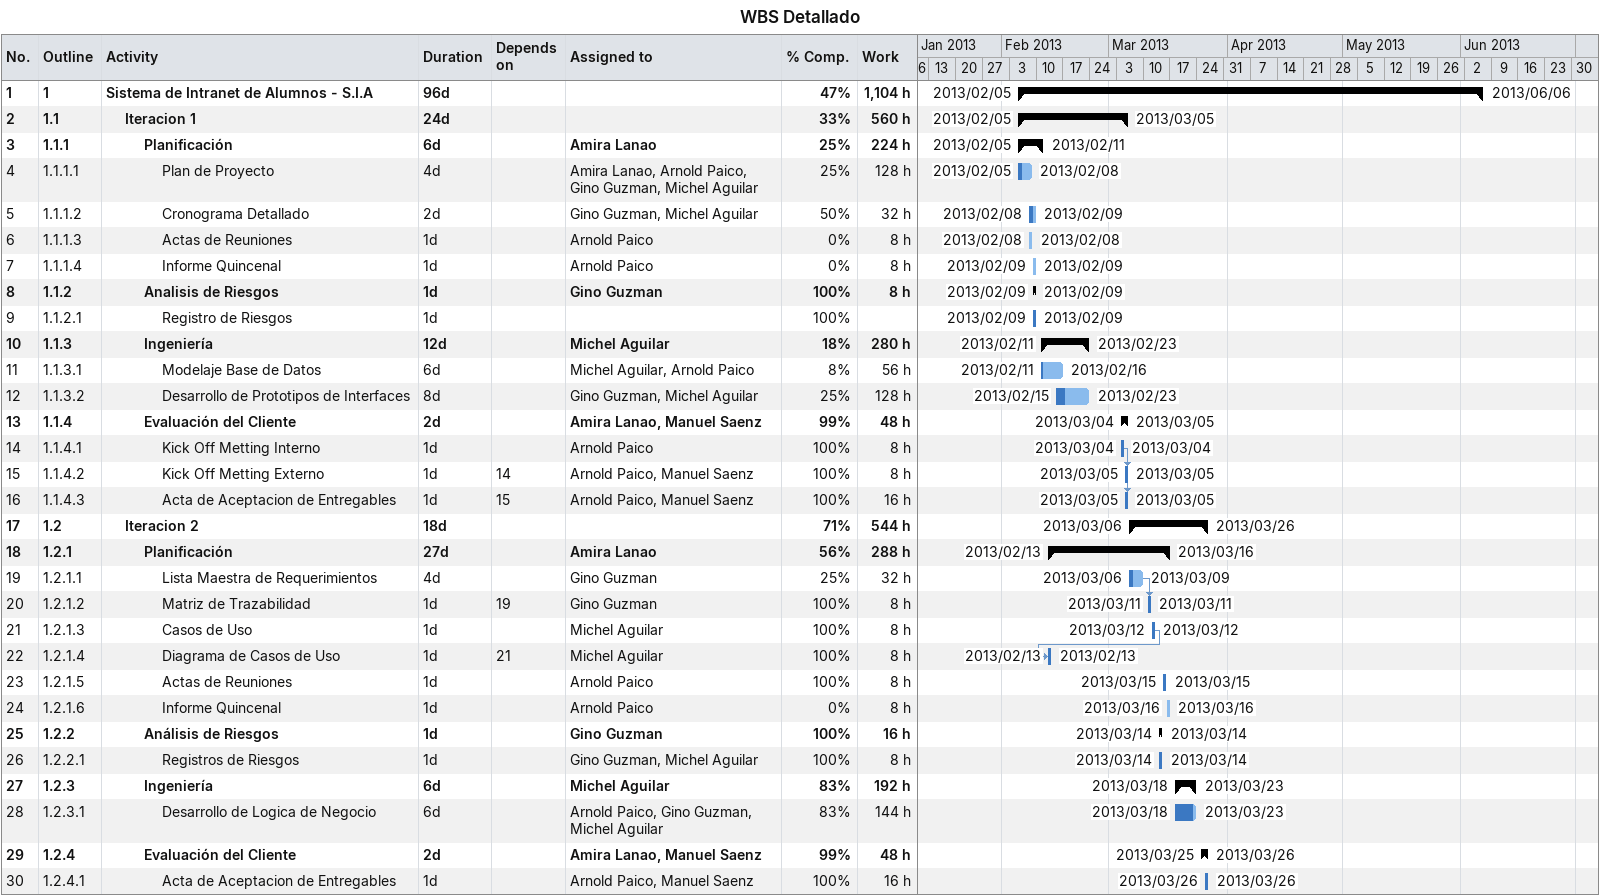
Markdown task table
WBS Detallado

| ID | WBS | Task | Duration | Start | Finish | Predecessors | Resources | % complete | Work (h) |
|---|---|---|---|---|---|---|---|---|---|
| 1 | 1 | **Sistema de Intranet de Alumnos - S.I.A** | 96d | 2013-02-05 | 2013-06-06 |  |  | 47 | 1104 |
| 2 | 1.1 | **Iteracion 1** | 24d | 2013-02-05 | 2013-03-05 |  |  | 33 | 560 |
| 3 | 1.1.1 | **Planificación** | 6d | 2013-02-05 | 2013-02-11 |  | Amira Lanao | 25 | 224 |
| 4 | 1.1.1.1 | Plan de Proyecto | 4d | 2013-02-05 | 2013-02-08 |  | Amira Lanao, Arnold Paico, Gino Guzman, Michel Aguilar | 25 | 128 |
| 5 | 1.1.1.2 | Cronograma Detallado | 2d | 2013-02-08 | 2013-02-09 |  | Gino Guzman, Michel Aguilar | 50 | 32 |
| 6 | 1.1.1.3 | Actas de Reuniones | 1d | 2013-02-08 | 2013-02-08 |  | Arnold Paico | 0 | 8 |
| 7 | 1.1.1.4 | Informe Quincenal | 1d | 2013-02-09 | 2013-02-09 |  | Arnold Paico | 0 | 8 |
| 8 | 1.1.2 | **Analisis de Riesgos** | 1d | 2013-02-09 | 2013-02-09 |  | Gino Guzman | 100 | 8 |
| 9 | 1.1.2.1 | Registro de Riesgos | 1d | 2013-02-09 | 2013-02-09 |  |  | 100 |  |
| 10 | 1.1.3 | **Ingeniería** | 12d | 2013-02-11 | 2013-02-23 |  | Michel Aguilar | 18 | 280 |
| 11 | 1.1.3.1 | Modelaje Base de Datos | 6d | 2013-02-11 | 2013-02-16 |  | Michel Aguilar, Arnold Paico | 8 | 56 |
| 12 | 1.1.3.2 | Desarrollo de Prototipos de Interfaces | 8d | 2013-02-15 | 2013-02-23 |  | Gino Guzman, Michel Aguilar | 25 | 128 |
| 13 | 1.1.4 | **Evaluación del Cliente** | 2d | 2013-03-04 | 2013-03-05 |  | Amira Lanao, Manuel Saenz | 99 | 48 |
| 14 | 1.1.4.1 | Kick Off Metting Interno | 1d | 2013-03-04 | 2013-03-04 |  | Arnold Paico | 100 | 8 |
| 15 | 1.1.4.2 | Kick Off Metting Externo | 1d | 2013-03-05 | 2013-03-05 | 14 | Arnold Paico, Manuel Saenz | 100 | 8 |
| 16 | 1.1.4.3 | Acta de Aceptacion de Entregables | 1d | 2013-03-05 | 2013-03-05 | 15 | Arnold Paico, Manuel Saenz | 100 | 16 |
| 17 | 1.2 | **Iteracion 2** | 18d | 2013-03-06 | 2013-03-26 |  |  | 71 | 544 |
| 18 | 1.2.1 | **Planificación** | 27d | 2013-02-13 | 2013-03-16 |  | Amira Lanao | 56 | 288 |
| 19 | 1.2.1.1 | Lista Maestra de Requerimientos | 4d | 2013-03-06 | 2013-03-09 |  | Gino Guzman | 25 | 32 |
| 20 | 1.2.1.2 | Matriz de Trazabilidad | 1d | 2013-03-11 | 2013-03-11 | 19 | Gino Guzman | 100 | 8 |
| 21 | 1.2.1.3 | Casos de Uso | 1d | 2013-03-12 | 2013-03-12 |  | Michel Aguilar | 100 | 8 |
| 22 | 1.2.1.4 | Diagrama de Casos de Uso | 1d | 2013-02-13 | 2013-02-13 | 21 | Michel Aguilar | 100 | 8 |
| 23 | 1.2.1.5 | Actas de Reuniones | 1d | 2013-03-15 | 2013-03-15 |  | Arnold Paico | 100 | 8 |
| 24 | 1.2.1.6 | Informe Quincenal | 1d | 2013-03-16 | 2013-03-16 |  | Arnold Paico | 0 | 8 |
| 25 | 1.2.2 | **Análisis de Riesgos** | 1d | 2013-03-14 | 2013-03-14 |  | Gino Guzman | 100 | 16 |
| 26 | 1.2.2.1 | Registros de Riesgos | 1d | 2013-03-14 | 2013-03-14 |  | Gino Guzman, Michel Aguilar | 100 | 8 |
| 27 | 1.2.3 | **Ingeniería** | 6d | 2013-03-18 | 2013-03-23 |  | Michel Aguilar | 83 | 192 |
| 28 | 1.2.3.1 | Desarrollo de Logica de Negocio | 6d | 2013-03-18 | 2013-03-23 |  | Arnold Paico, Gino Guzman, Michel Aguilar | 83 | 144 |
| 29 | 1.2.4 | **Evaluación del Cliente** | 2d | 2013-03-25 | 2013-03-26 |  | Amira Lanao, Manuel Saenz | 99 | 48 |
| 30 | 1.2.4.1 | Acta de Aceptacion de Entregables | 1d | 2013-03-26 | 2013-03-26 |  | Arnold Paico, Manuel Saenz | 100 | 16 |
